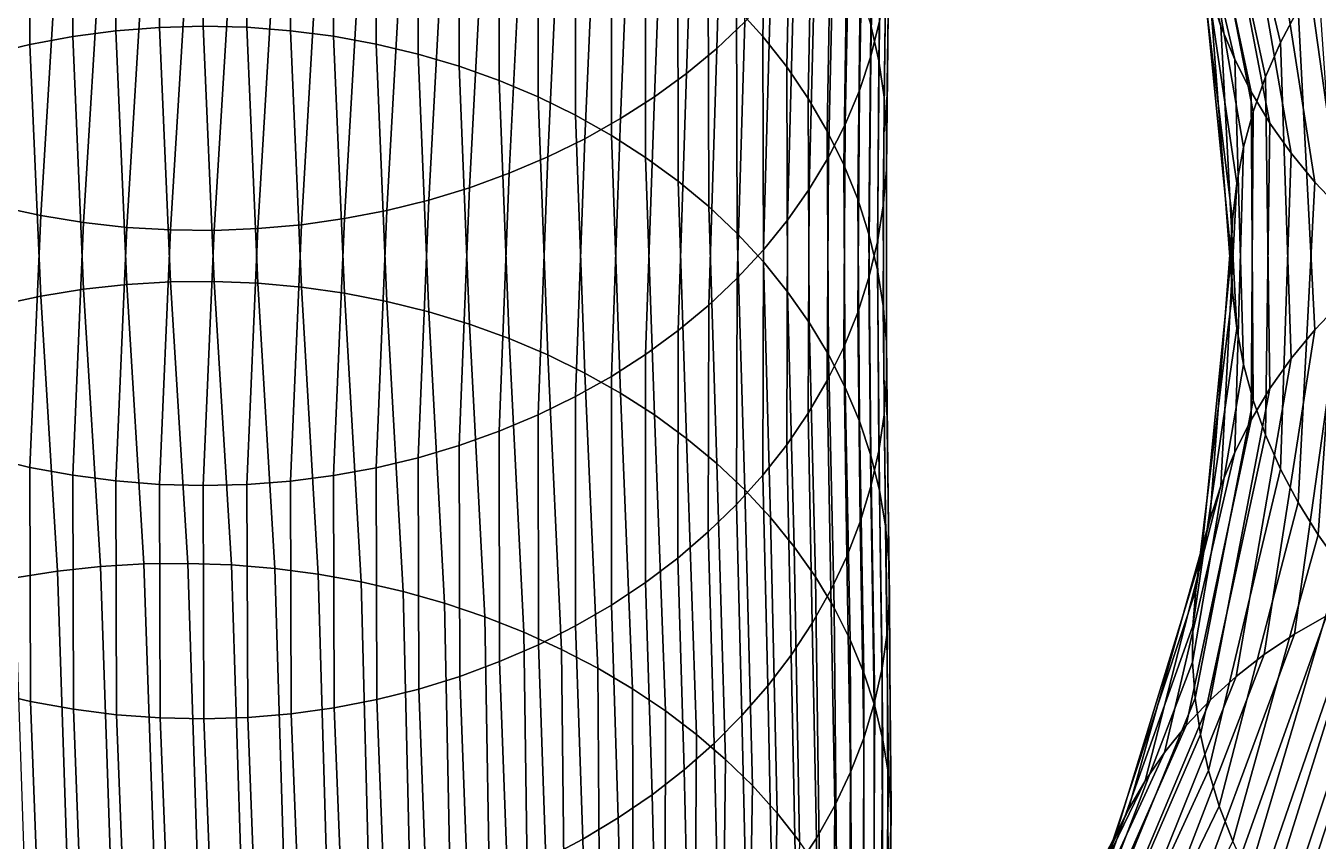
# Model space of a CAD drawing. Extents: x -10.2 to 12, y -11.5 to 11.5.
# Drawn here: x 4.504 to 8.252, y -1.697 to 0.667 of the extents above; entities that cross this region are included whole.
import ezdxf

# ---------------------------------------------------------------- set-up
doc = ezdxf.new("R2010")
doc.units = 0

msp = doc.modelspace()

# ---------------------------------------------------------------- linework, layer by layer
for points in [[(7.970459, 0.66634, 2.017864), (7.938256, 0.765464, 1.945448), (7.701652, 1.607773, 3.646496), (7.750539, 1.521824, 3.726054)], [(8.143266, 0.618487, -0.412325), (8.194149, 0.715225, -0.476817), (7.965575, 1.595384, 1.380019), (7.934437, 1.491964, 1.446662)], [(6.507624, 0.601776, -3.158137), (6.589004, 0.67846, -3.098108), (6.61165, 1.536171, -4.03509), (6.533606, 1.460132, -4.100157)], [(8.010329, 0.569608, 2.089696), (7.970459, 0.66634, 2.017864), (7.750539, 1.521824, 3.726054), (7.806495, 1.439679, 3.804969)], [(8.099859, 0.519259, -0.346173), (8.143266, 0.618487, -0.412325), (7.934437, 1.491964, 1.446662), (7.911112, 1.38761, 1.51502)], [(6.420232, 0.529301, -3.214852), (6.507624, 0.601776, -3.158137), (6.533606, 1.460132, -4.100157), (6.449377, 1.387793, -4.161631)], [(8.057706, 0.475656, 2.160654), (8.010329, 0.569608, 2.089696), (7.806495, 1.439679, 3.804969), (7.869294, 1.361669, 3.882925)], [(6.327179, 0.461326, -3.268022), (6.420232, 0.529301, -3.214852), (6.449377, 1.387793, -4.161631), (6.359301, 1.319444, -4.219263)], [(6.954788, 0.579078, -1.673134), (6.980209, 0.680389, -1.601048), (6.989904, 1.403415, -2.529846), (6.966139, 1.305329, -2.606793)], [(8.064104, 0.417939, -0.278626), (8.099859, 0.519259, -0.346173), (7.911112, 1.38761, 1.51502), (7.895694, 1.282744, 1.584819)], [(8.112401, 0.384864, 2.230453), (8.057706, 0.475656, 2.160654), (7.869294, 1.361669, 3.882925), (7.938685, 1.288107, 3.959608)], [(4.639621, 0.636266, 2.557597), (4.515704, 0.613349, 2.542562), (4.517554, 1.292226, 1.559037), (4.64161, 1.314743, 1.573526)], [(4.765025, 0.652733, 2.568045), (4.639621, 0.636266, 2.557597), (4.64161, 1.314743, 1.573526), (4.767113, 1.330685, 1.583593)], [(4.891412, 0.662684, 2.573862), (4.765025, 0.652733, 2.568045), (4.767113, 1.330685, 1.583593), (4.893559, 1.33999, 1.589199)], [(5.018273, 0.66608, 2.575027), (4.891412, 0.662684, 2.573862), (4.893559, 1.33999, 1.589199), (5.020438, 1.342619, 1.590322)], [(5.145097, 0.662906, 2.571534), (5.018273, 0.66608, 2.575027), (5.020438, 1.342619, 1.590322), (5.14724, 1.338561, 1.586955)], [(5.271373, 0.653176, 2.563397), (5.145097, 0.662906, 2.571534), (5.14724, 1.338561, 1.586955), (5.273454, 1.327835, 1.579114)], [(5.396593, 0.636927, 2.550649), (5.271373, 0.653176, 2.563397), (5.273454, 1.327835, 1.579114), (5.398572, 1.310481, 1.56683)], [(6.22884, 0.398125, -3.317434), (6.327179, 0.461326, -3.268022), (6.359301, 1.319444, -4.219263), (6.263743, 1.255361, -4.272821)], [(6.641434, 0.636151, 1.107811), (6.565549, 0.720429, 1.164777), (6.581037, 1.332382, 0.213499), (6.655642, 1.246968, 0.156532)], [(4.515704, 0.613349, 2.542562), (4.393774, 0.584075, 2.522999), (4.395447, 1.263227, 1.540186), (4.517554, 1.292226, 1.559037)], [(5.520252, 0.614227, 2.533341), (5.396593, 0.636927, 2.550649), (5.398572, 1.310481, 1.56683), (5.52209, 1.286571, 1.550152)], [(5.641854, 0.585166, 2.511543), (5.520252, 0.614227, 2.533341), (5.52209, 1.286571, 1.550152), (5.643511, 1.256201, 1.529147)], [(6.921533, 0.479322, -1.744194), (6.954788, 0.579078, -1.673134), (6.966139, 1.305329, -2.606793), (6.934515, 1.208618, -2.682645)], [(6.978032, 0.565286, -0.299494), (6.954795, 0.668927, -0.23003), (6.964721, 1.297849, -1.163374), (6.987332, 1.195874, -1.23546)], [(8.036144, 0.314937, -0.209958), (8.064104, 0.417939, -0.278626), (7.895694, 1.282744, 1.584819), (7.888245, 1.177787, 1.655777)], [(8.174191, 0.297596, 2.298811), (8.112401, 0.384864, 2.230453), (7.938685, 1.288107, 3.959608), (8.014387, 1.219291, 4.034708)], [(5.760907, 0.549862, 2.485343), (5.641854, 0.585166, 2.511543), (5.643511, 1.256201, 1.529147), (5.762346, 1.219492, 1.5039)], [(6.125611, 0.339952, -3.36289), (6.22884, 0.398125, -3.317434), (6.263743, 1.255361, -4.272821), (6.163086, 1.195802, -4.322091)], [(6.710714, 0.548031, 1.048299), (6.641434, 0.636151, 1.107811), (6.655642, 1.246968, 0.156532), (6.723585, 1.157813, 0.097021)], [(5.876933, 0.508456, 2.454846), (5.760907, 0.549862, 2.485343), (5.762346, 1.219492, 1.5039), (5.878115, 1.176594, 1.474513)], [(6.880577, 0.381524, -1.813941), (6.921533, 0.479322, -1.744194), (6.934515, 1.208618, -2.682645), (6.895159, 1.113672, -2.757096)], [(8.242829, 0.214205, 2.365453), (8.174191, 0.297596, 2.298811), (8.014387, 1.219291, 4.034708), (8.096096, 1.155496, 4.107923)], [(5.989465, 0.461115, 2.420175), (5.876933, 0.508456, 2.454846), (5.878115, 1.176594, 1.474513), (5.990354, 1.127677, 1.441104)], [(6.017907, 0.287041, -3.404205), (6.125611, 0.339952, -3.36289), (6.163086, 1.195802, -4.322091), (6.057736, 1.141006, -4.366873)], [(6.993309, 0.460648, -0.369667), (6.978032, 0.565286, -0.299494), (6.987332, 1.195874, -1.23546), (7.001978, 1.092971, -1.308282)], [(8.016091, 0.210667, -0.140445), (8.036144, 0.314937, -0.209958), (7.888245, 1.177787, 1.655777), (7.888795, 1.073161, 1.727609)], [(5.906162, 0.239606, -3.441214), (6.017907, 0.287041, -3.404205), (6.057736, 1.141006, -4.366873), (5.948118, 1.091195, -4.406987)], [(6.098049, 0.40803, 2.38147), (5.989465, 0.461115, 2.420175), (5.990354, 1.127677, 1.441104), (6.09861, 1.07294, 1.403807)], [(6.773111, 0.456424, 0.986481), (6.710714, 0.548031, 1.048299), (6.723585, 1.157813, 0.097021), (6.784592, 1.065275, 0.035203)], [(8.318038, 0.135025, 2.430112), (8.242829, 0.214205, 2.365453), (8.096096, 1.155496, 4.107923), (8.183483, 1.09698, 4.178958)], [(5.790827, 0.197838, -3.473767), (5.906162, 0.239606, -3.441214), (5.948118, 1.091195, -4.406987), (5.834671, 1.046569, -4.442272)], [(6.832085, 0.286077, -1.882096), (6.880577, 0.381524, -1.813941), (6.895159, 1.113672, -2.757096), (6.848231, 1.020873, -2.829846)], [(7.000564, 0.355436, -0.440266), (6.993309, 0.460648, -0.369667), (7.001978, 1.092971, -1.308282), (7.008598, 0.989555, -1.381547)], [(8.399515, 0.060376, 2.492526), (8.318038, 0.135025, 2.430112), (8.183483, 1.09698, 4.178958), (8.276196, 1.043979, 4.247528)], [(6.202248, 0.349415, 2.338886), (6.098049, 0.40803, 2.38147), (6.09861, 1.07294, 1.403807), (6.202448, 1.012603, 1.362772)], [(6.828373, 0.3617, 0.922607), (6.773111, 0.456424, 0.986481), (6.784592, 1.065275, 0.035203), (6.838419, 0.969728, -0.028672)], [(8.004027, 0.105548, -0.070365), (8.016091, 0.210667, -0.140445), (7.888795, 1.073161, 1.727609), (7.897341, 0.969289, 1.800025)], [(5.672365, 0.161905, -3.501734), (5.790827, 0.197838, -3.473767), (5.834671, 1.046569, -4.442272), (5.717855, 1.007308, -4.472586)], [(6.301642, 0.285505, 2.292595), (6.202248, 0.349415, 2.338886), (6.202448, 1.012603, 1.362772), (6.301448, 0.946909, 1.318166)], [(6.776253, 0.193366, -1.948382), (6.832085, 0.286077, -1.882096), (6.848231, 1.020873, -2.829846), (6.793918, 0.930595, -2.900602)], [(5.551254, 0.131951, -3.525002), (5.672365, 0.161905, -3.501734), (5.717855, 1.007308, -4.472586), (5.598137, 0.973569, -4.497806)], [(6.999769, 0.250072, -0.511008), (7.000564, 0.355436, -0.440266), (7.008598, 0.989555, -1.381547), (7.007168, 0.886041, -1.45496)], [(5.303043, 0.090439, -3.557085), (5.427981, 0.108097, -3.543477), (5.476002, 0.945489, -4.517831), (5.35194, 0.923181, -4.532581)], [(5.427981, 0.108097, -3.543477), (5.551254, 0.131951, -3.525002), (5.598137, 0.973569, -4.497806), (5.476002, 0.945489, -4.517831)], [(6.395832, 0.216558, 2.242784), (6.301642, 0.285505, 2.292595), (6.301448, 0.946909, 1.318166), (6.395213, 0.876122, 1.270167)], [(6.876278, 0.26424, 0.856932), (6.828373, 0.3617, 0.922607), (6.838419, 0.969728, -0.028672), (6.884848, 0.871556, -0.094346)], [(8, 0.000004, -0.000003), (8.004027, 0.105548, -0.070365), (7.897341, 0.969289, 1.800025), (7.913849, 0.866588, 1.872733)], [(4.424434, 0.143105, -3.513963), (4.546825, 0.116819, -3.534844), (4.595377, 0.913901, -4.508474), (4.471996, 0.933174, -4.485841)], [(4.546825, 0.116819, -3.534844), (4.671099, 0.096694, -3.550894), (4.720377, 0.900526, -4.52587), (4.595377, 0.913901, -4.508474)], [(4.671099, 0.096694, -3.550894), (4.796755, 0.082812, -3.562046), (4.846493, 0.893104, -4.537958), (4.720377, 0.900526, -4.52587)], [(5.050187, 0.073971, -3.569499), (5.176942, 0.079048, -3.56577), (5.226451, 0.906734, -4.541995), (5.100041, 0.896214, -4.546037)], [(5.176942, 0.079048, -3.56577), (5.303043, 0.090439, -3.557085), (5.35194, 0.923181, -4.532581), (5.226451, 0.906734, -4.541995)], [(6.713305, 0.103763, -2.012534), (6.776253, 0.193366, -1.948382), (6.793918, 0.930595, -2.900602), (6.732439, 0.843201, -2.96908)], [(4.796755, 0.082812, -3.562046), (4.923287, 0.075227, -3.568256), (4.973218, 0.891665, -4.54469), (4.846493, 0.893104, -4.537958)], [(4.923287, 0.075227, -3.568256), (5.050187, 0.073971, -3.569499), (5.100041, 0.896214, -4.546037), (4.973218, 0.891665, -4.54469)], [(6.484438, 0.142852, 2.189652), (6.395832, 0.216558, 2.242784), (6.395213, 0.876122, 1.270167), (6.483365, 0.800527, 1.218969)], [(6.916633, 0.164435, 0.789722), (6.876278, 0.26424, 0.856932), (6.884848, 0.871556, -0.094346), (6.923692, 0.771154, -0.161556)], [(6.990927, 0.144981, -0.581607), (6.999769, 0.250072, -0.511008), (7.007168, 0.886041, -1.45496), (6.997692, 0.782847, -1.528225)], [(8.004027, -0.105548, 0.070365), (8, -0.000004, 0.000003), (7.913851, 0.86658, 1.872739), (7.938256, 0.765464, 1.945448)], [(6.643494, 0.01763, -2.074293), (6.713305, 0.103763, -2.012534), (6.732439, 0.843201, -2.96908), (6.664043, 0.759043, -3.035004)], [(6.567103, 0.064683, 2.133415), (6.484438, 0.142852, 2.189652), (6.483365, 0.800527, 1.218969), (6.565549, 0.720429, 1.164777)], [(8.242829, -0.214209, -2.365462), (8.318038, -0.135029, -2.430121), (8.252304, 0.809079, -0.539398), (8.19415, 0.715221, -0.476826)], [(6.567103, -0.064687, -2.13341), (6.643494, 0.01763, -2.074293), (6.664043, 0.759043, -3.035004), (6.589004, 0.67846, -3.098108)], [(6.949275, 0.062689, 0.721248), (6.916633, 0.164435, 0.789722), (6.923692, 0.771154, -0.161556), (6.954795, 0.668927, -0.23003)], [(6.974073, 0.040586, -0.65178), (6.990927, 0.144981, -0.581607), (6.997692, 0.782847, -1.528225), (6.980209, 0.680389, -1.601048)], [(8.016091, -0.210667, 0.140445), (8.004027, -0.105548, 0.070365), (7.938256, 0.765464, 1.945448), (7.970459, 0.66634, 2.017864)], [(6.643495, -0.017633, 2.074298), (6.567103, 0.064683, 2.133415), (6.565549, 0.720429, 1.164777), (6.641434, 0.636151, 1.107811)], [(8.174191, -0.297601, -2.29882), (8.242829, -0.214209, -2.365462), (8.19415, 0.715221, -0.476826), (8.143266, 0.618483, -0.412334)], [(6.484438, -0.142855, -2.189648), (6.567103, -0.064687, -2.13341), (6.589004, 0.67846, -3.098108), (6.507624, 0.601776, -3.158137)], [(6.949275, -0.062692, -0.721243), (6.974073, 0.040586, -0.65178), (6.980209, 0.680389, -1.601048), (6.954788, 0.579078, -1.673134)], [(4.796755, -0.082815, 3.562051), (4.671099, -0.096698, 3.550898), (4.639621, 0.636266, 2.557597), (4.765025, 0.652733, 2.568045)], [(4.923288, -0.075231, 3.568261), (4.796755, -0.082815, 3.562051), (4.765025, 0.652733, 2.568045), (4.891412, 0.662684, 2.573862)], [(5.050187, -0.073975, 3.569504), (4.923288, -0.075231, 3.568261), (4.891412, 0.662684, 2.573862), (5.018273, 0.66608, 2.575027)], [(5.176942, -0.079052, 3.565775), (5.050187, -0.073975, 3.569504), (5.018273, 0.66608, 2.575027), (5.145097, 0.662906, 2.571534)], [(5.303043, -0.090443, 3.55709), (5.176942, -0.079052, 3.565775), (5.145097, 0.662906, 2.571534), (5.271373, 0.653176, 2.563397)], [(5.427981, -0.108101, 3.543482), (5.303043, -0.090443, 3.55709), (5.271373, 0.653176, 2.563397), (5.396593, 0.636927, 2.550649)], [(6.974073, -0.040589, 0.651785), (6.949275, 0.062689, 0.721248), (6.954795, 0.668927, -0.23003), (6.978032, 0.565286, -0.299494)], [(8.036144, -0.314937, 0.209958), (8.016091, -0.210667, 0.140445), (7.970459, 0.66634, 2.017864), (8.010329, 0.569608, 2.089696)], [(4.546825, -0.116823, 3.534849), (4.424434, -0.143108, 3.513968), (4.393774, 0.584075, 2.522999), (4.515704, 0.613349, 2.542562)], [(4.671099, -0.096698, 3.550898), (4.546825, -0.116823, 3.534849), (4.515704, 0.613349, 2.542562), (4.639621, 0.636266, 2.557597)], [(5.551254, -0.131954, 3.525007), (5.427981, -0.108101, 3.543482), (5.396593, 0.636927, 2.550649), (5.520252, 0.614227, 2.533341)], [(5.672365, -0.161908, 3.501739), (5.551254, -0.131954, 3.525007), (5.520252, 0.614227, 2.533341), (5.641854, 0.585166, 2.511543)], [(6.395832, -0.216562, -2.242779), (6.484438, -0.142855, -2.189648), (6.507624, 0.601776, -3.158137), (6.420232, 0.529301, -3.214852)], [(6.713305, -0.103766, 2.012539), (6.643495, -0.017633, 2.074298), (6.641434, 0.636151, 1.107811), (6.710714, 0.548031, 1.048299)], [(8.1124, -0.384868, -2.230461), (8.174191, -0.297601, -2.29882), (8.143266, 0.618483, -0.412334), (8.09986, 0.519254, -0.346182)], [(5.790827, -0.197842, 3.473772), (5.672365, -0.161908, 3.501739), (5.641854, 0.585166, 2.511543), (5.760907, 0.549862, 2.485343)], [(6.916633, -0.164438, -0.789718), (6.949275, -0.062692, -0.721243), (6.954788, 0.579078, -1.673134), (6.921533, 0.479322, -1.744194)], [(6.990927, -0.144984, 0.581612), (6.974073, -0.040589, 0.651785), (6.978032, 0.565286, -0.299494), (6.993309, 0.460648, -0.369667)], [(8.064104, -0.417939, 0.278626), (8.036144, -0.314937, 0.209958), (8.010329, 0.569608, 2.089696), (8.057706, 0.475656, 2.160654)], [(5.906162, -0.23961, 3.441219), (5.790827, -0.197842, 3.473772), (5.760907, 0.549862, 2.485343), (5.876933, 0.508456, 2.454846)], [(6.301642, -0.285508, -2.292591), (6.395832, -0.216562, -2.242779), (6.420232, 0.529301, -3.214852), (6.327179, 0.461326, -3.268022)], [(6.776253, -0.193369, 1.948387), (6.713305, -0.103766, 2.012539), (6.710714, 0.548031, 1.048299), (6.773111, 0.456424, 0.986481)], [(6.017907, -0.287045, 3.40421), (5.906162, -0.23961, 3.441219), (5.876933, 0.508456, 2.454846), (5.989465, 0.461115, 2.420175)], [(8.057706, -0.475661, -2.160663), (8.1124, -0.384868, -2.230461), (8.09986, 0.519254, -0.346182), (8.064104, 0.417935, -0.278636)], [(6.125611, -0.339956, 3.362895), (6.017907, -0.287045, 3.40421), (5.989465, 0.461115, 2.420175), (6.098049, 0.40803, 2.38147)], [(6.202247, -0.349418, -2.338881), (6.301642, -0.285508, -2.292591), (6.327179, 0.461326, -3.268022), (6.22884, 0.398125, -3.317434)], [(6.832085, -0.286081, 1.8821), (6.776253, -0.193369, 1.948387), (6.773111, 0.456424, 0.986481), (6.828373, 0.3617, 0.922607)], [(6.876278, -0.264243, -0.856928), (6.916633, -0.164438, -0.789718), (6.921533, 0.479322, -1.744194), (6.880577, 0.381524, -1.813941)], [(6.999769, -0.250075, 0.511012), (6.990927, -0.144984, 0.581612), (6.993309, 0.460648, -0.369667), (7.000564, 0.355436, -0.440266)], [(8.099859, -0.519259, 0.346173), (8.064104, -0.417939, 0.278626), (8.057706, 0.475656, 2.160654), (8.112401, 0.384864, 2.230453)], [(8.010328, -0.569612, -2.089705), (8.057706, -0.475661, -2.160663), (8.064104, 0.417935, -0.278636), (8.036144, 0.314933, -0.209967)], [(6.22884, -0.398129, 3.317439), (6.125611, -0.339956, 3.362895), (6.098049, 0.40803, 2.38147), (6.202248, 0.349415, 2.338886)], [(6.098049, -0.408034, -2.381465), (6.202247, -0.349418, -2.338881), (6.22884, 0.398125, -3.317434), (6.125611, 0.339952, -3.36289)], [(6.828373, -0.361703, -0.922602), (6.876278, -0.264243, -0.856928), (6.880577, 0.381524, -1.813941), (6.832085, 0.286077, -1.882096)], [(8.143266, -0.618487, 0.412325), (8.099859, -0.519259, 0.346173), (8.112401, 0.384864, 2.230453), (8.174191, 0.297596, 2.298811)], [(5.989465, -0.461118, -2.42017), (6.098049, -0.408034, -2.381465), (6.125611, 0.339952, -3.36289), (6.017907, 0.287041, -3.404205)], [(6.327179, -0.46133, 3.268027), (6.22884, -0.398129, 3.317439), (6.202248, 0.349415, 2.338886), (6.301642, 0.285505, 2.292595)], [(6.880577, -0.381527, 1.813946), (6.832085, -0.286081, 1.8821), (6.828373, 0.3617, 0.922607), (6.876278, 0.26424, 0.856932)], [(7.000564, -0.355439, 0.440271), (6.999769, -0.250075, 0.511012), (7.000564, 0.355436, -0.440266), (6.999769, 0.250072, -0.511008)], [(7.970458, -0.666345, -2.017873), (8.010328, -0.569612, -2.089705), (8.036144, 0.314933, -0.209967), (8.016091, 0.210663, -0.140454)], [(5.876933, -0.508459, -2.454841), (5.989465, -0.461118, -2.42017), (6.017907, 0.287041, -3.404205), (5.906162, 0.239606, -3.441214)], [(6.420232, -0.529305, 3.214856), (6.327179, -0.46133, 3.268027), (6.301642, 0.285505, 2.292595), (6.395832, 0.216558, 2.242784)], [(6.773111, -0.456427, -0.986477), (6.828373, -0.361703, -0.922602), (6.832085, 0.286077, -1.882096), (6.776253, 0.193366, -1.948382)], [(6.921533, -0.479325, 1.744198), (6.880577, -0.381527, 1.813946), (6.876278, 0.26424, 0.856932), (6.916633, 0.164435, 0.789722)], [(8.194149, -0.715225, 0.476817), (8.143266, -0.618487, 0.412325), (8.174191, 0.297596, 2.298811), (8.242829, 0.214205, 2.365453)], [(5.760907, -0.549865, -2.485338), (5.876933, -0.508459, -2.454841), (5.906162, 0.239606, -3.441214), (5.790827, 0.197838, -3.473767)], [(6.993309, -0.460651, 0.369671), (7.000564, -0.355439, 0.440271), (6.999769, 0.250072, -0.511008), (6.990927, 0.144981, -0.581607)], [(5.641854, -0.58517, -2.511538), (5.760907, -0.549865, -2.485338), (5.790827, 0.197838, -3.473767), (5.672365, 0.161905, -3.501734)], [(6.507624, -0.60178, 3.158142), (6.420232, -0.529305, 3.214856), (6.395832, 0.216558, 2.242784), (6.484438, 0.142852, 2.189652)], [(6.710714, -0.548034, -1.048294), (6.773111, -0.456427, -0.986477), (6.776253, 0.193366, -1.948382), (6.713305, 0.103763, -2.012534)], [(7.938255, -0.765468, -1.945457), (7.970458, -0.666345, -2.017873), (8.016091, 0.210663, -0.140454), (8.004027, 0.105544, -0.070375)], [(8.252303, -0.809084, 0.539389), (8.194149, -0.715225, 0.476817), (8.242829, 0.214205, 2.365453), (8.318038, 0.135025, 2.430112)], [(5.520252, -0.614231, -2.533336), (5.641854, -0.58517, -2.511538), (5.672365, 0.161905, -3.501734), (5.551254, 0.131951, -3.525002)], [(6.954788, -0.579081, 1.673138), (6.921533, -0.479325, 1.744198), (6.916633, 0.164435, 0.789722), (6.949275, 0.062689, 0.721248)], [(4.393774, -0.584079, -2.522994), (4.515704, -0.613353, -2.542557), (4.546825, 0.116819, -3.534844), (4.424434, 0.143105, -3.513963)], [(4.515704, -0.613353, -2.542557), (4.639621, -0.636269, -2.557592), (4.671099, 0.096694, -3.550894), (4.546825, 0.116819, -3.534844)], [(5.396593, -0.636931, -2.550644), (5.520252, -0.614231, -2.533336), (5.551254, 0.131951, -3.525002), (5.427981, 0.108097, -3.543477)], [(6.589004, -0.678464, 3.098112), (6.507624, -0.60178, 3.158142), (6.484438, 0.142852, 2.189652), (6.567103, 0.064683, 2.133415)], [(6.978032, -0.565289, 0.299498), (6.993309, -0.460651, 0.369671), (6.990927, 0.144981, -0.581607), (6.974073, 0.040586, -0.65178)], [(8.317495, -0.899684, 0.599789), (8.252303, -0.809084, 0.539389), (8.318038, 0.135025, 2.430112), (8.399515, 0.060376, 2.492526)], [(4.639621, -0.636269, -2.557592), (4.765025, -0.652736, -2.56804), (4.796755, 0.082812, -3.562046), (4.671099, 0.096694, -3.550894)], [(4.765025, -0.652736, -2.56804), (4.891412, -0.662688, -2.573858), (4.923287, 0.075227, -3.568256), (4.796755, 0.082812, -3.562046)], [(4.891412, -0.662688, -2.573858), (5.018273, -0.666083, -2.575022), (5.050187, 0.073971, -3.569499), (4.923287, 0.075227, -3.568256)], [(5.018273, -0.666083, -2.575022), (5.145097, -0.662909, -2.571529), (5.176942, 0.079048, -3.56577), (5.050187, 0.073971, -3.569499)], [(5.145097, -0.662909, -2.571529), (5.271373, -0.653179, -2.563392), (5.303043, 0.090439, -3.557085), (5.176942, 0.079048, -3.56577)], [(5.271373, -0.653179, -2.563392), (5.396593, -0.636931, -2.550644), (5.427981, 0.108097, -3.543477), (5.303043, 0.090439, -3.557085)], [(6.641434, -0.636154, -1.107806), (6.710714, -0.548034, -1.048294), (6.713305, 0.103763, -2.012534), (6.643494, 0.01763, -2.074293)], [(7.91385, -0.866584, -1.872748), (7.938255, -0.765468, -1.945457), (8.004027, 0.105544, -0.070375), (8, 0, -0.000012)], [(6.664043, -0.759047, 3.035008), (6.589004, -0.678464, 3.098112), (6.567103, 0.064683, 2.133415), (6.643495, -0.017633, 2.074298)], [(6.980209, -0.680392, 1.601052), (6.954788, -0.579081, 1.673138), (6.949275, 0.062689, 0.721248), (6.974073, -0.040589, 0.651785)], [(6.954795, -0.66893, 0.230035), (6.978032, -0.565289, 0.299498), (6.974073, 0.040586, -0.65178), (6.949275, -0.062692, -0.721243)], [(6.565549, -0.720432, -1.164773), (6.641434, -0.636154, -1.107806), (6.643494, 0.01763, -2.074293), (6.567103, -0.064687, -2.13341)], [(6.732439, -0.843205, 2.969085), (6.664043, -0.759047, 3.035008), (6.643495, -0.017633, 2.074298), (6.713305, -0.103766, 2.012539)], [(7.89734, -0.969293, -1.800033), (7.913849, -0.866592, -1.872742), (8, -0.000009, -0.000006), (8.004027, -0.105552, 0.070356)], [(5.100041, -0.896219, 4.546042), (4.973218, -0.891669, 4.544694), (4.923288, -0.075231, 3.568261), (5.050187, -0.073975, 3.569504)], [(5.226452, -0.906738, 4.542), (5.100041, -0.896219, 4.546042), (5.050187, -0.073975, 3.569504), (5.176942, -0.079052, 3.565775)], [(6.483365, -0.80053, -1.218964), (6.565549, -0.720432, -1.164773), (6.567103, -0.064687, -2.13341), (6.484438, -0.142855, -2.189648)], [(6.923692, -0.771157, 0.161561), (6.954795, -0.66893, 0.230035), (6.949275, -0.062692, -0.721243), (6.916633, -0.164438, -0.789718)], [(6.997692, -0.782851, 1.52823), (6.980209, -0.680392, 1.601052), (6.974073, -0.040589, 0.651785), (6.990927, -0.144984, 0.581612)], [(8.183482, -1.096985, -4.178966), (8.276195, -1.043984, -4.247535), (8.399515, -0.06038, -2.492535), (8.318038, -0.135029, -2.430121)], [(4.720377, -0.90053, 4.525875), (4.595377, -0.913905, 4.508479), (4.546825, -0.116823, 3.534849), (4.671099, -0.096698, 3.550898)], [(4.846494, -0.893109, 4.537963), (4.720377, -0.90053, 4.525875), (4.671099, -0.096698, 3.550898), (4.796755, -0.082815, 3.562051)], [(4.973218, -0.891669, 4.544694), (4.846494, -0.893109, 4.537963), (4.796755, -0.082815, 3.562051), (4.923288, -0.075231, 3.568261)], [(5.35194, -0.923185, 4.532586), (5.226452, -0.906738, 4.542), (5.176942, -0.079052, 3.565775), (5.303043, -0.090443, 3.55709)], [(5.476002, -0.945493, 4.517836), (5.35194, -0.923185, 4.532586), (5.303043, -0.090443, 3.55709), (5.427981, -0.108101, 3.543482)], [(5.598138, -0.973573, 4.497811), (5.476002, -0.945493, 4.517836), (5.427981, -0.108101, 3.543482), (5.551254, -0.131954, 3.525007)], [(6.793918, -0.930599, 2.900607), (6.732439, -0.843205, 2.969085), (6.713305, -0.103766, 2.012539), (6.776253, -0.193369, 1.948387)], [(7.888794, -1.073165, -1.727617), (7.89734, -0.969293, -1.800033), (8.004027, -0.105552, 0.070356), (8.016091, -0.210671, 0.140435)], [(4.595377, -0.913905, 4.508479), (4.471996, -0.933178, 4.485845), (4.424434, -0.143108, 3.513968), (4.546825, -0.116823, 3.534849)], [(5.717855, -1.007312, 4.47259), (5.598138, -0.973573, 4.497811), (5.551254, -0.131954, 3.525007), (5.672365, -0.161908, 3.501739)], [(6.395213, -0.876125, -1.270162), (6.483365, -0.80053, -1.218964), (6.484438, -0.142855, -2.189648), (6.395832, -0.216562, -2.242779)], [(7.007168, -0.886045, 1.454965), (6.997692, -0.782851, 1.52823), (6.990927, -0.144984, 0.581612), (6.999769, -0.250075, 0.511012)], [(8.096095, -1.155501, -4.10793), (8.183482, -1.096985, -4.178966), (8.318038, -0.135029, -2.430121), (8.242829, -0.214209, -2.365462)], [(5.834672, -1.046574, 4.442277), (5.717855, -1.007312, 4.47259), (5.672365, -0.161908, 3.501739), (5.790827, -0.197842, 3.473772)], [(6.884848, -0.871559, 0.094351), (6.923692, -0.771157, 0.161561), (6.916633, -0.164438, -0.789718), (6.876278, -0.264243, -0.856928)], [(5.948118, -1.0912, 4.406992), (5.834672, -1.046574, 4.442277), (5.790827, -0.197842, 3.473772), (5.906162, -0.23961, 3.441219)], [(6.301448, -0.946912, -1.318161), (6.395213, -0.876125, -1.270162), (6.395832, -0.216562, -2.242779), (6.301642, -0.285508, -2.292591)], [(6.848231, -1.020877, 2.82985), (6.793918, -0.930599, 2.900607), (6.776253, -0.193369, 1.948387), (6.832085, -0.286081, 1.8821)], [(7.888244, -1.177791, -1.655786), (7.888794, -1.073165, -1.727617), (8.016091, -0.210671, 0.140435), (8.036143, -0.314941, 0.209949)], [(8.014386, -1.219295, -4.034715), (8.096095, -1.155501, -4.10793), (8.242829, -0.214209, -2.365462), (8.174191, -0.297601, -2.29882)], [(6.057737, -1.141011, 4.366877), (5.948118, -1.0912, 4.406992), (5.906162, -0.23961, 3.441219), (6.017907, -0.287045, 3.40421)], [(7.008599, -0.989558, 1.381552), (7.007168, -0.886045, 1.454965), (6.999769, -0.250075, 0.511012), (7.000564, -0.355439, 0.440271)], [(6.163086, -1.195806, 4.322095), (6.057737, -1.141011, 4.366877), (6.017907, -0.287045, 3.40421), (6.125611, -0.339956, 3.362895)], [(6.202448, -1.012606, -1.362768), (6.301448, -0.946912, -1.318161), (6.301642, -0.285508, -2.292591), (6.202247, -0.349418, -2.338881)], [(6.838419, -0.969731, 0.028676), (6.884848, -0.871559, 0.094351), (6.876278, -0.264243, -0.856928), (6.828373, -0.361703, -0.922602)], [(6.89516, -1.113676, 2.7571), (6.848231, -1.020877, 2.82985), (6.832085, -0.286081, 1.8821), (6.880577, -0.381527, 1.813946)], [(7.938684, -1.288112, -3.959615), (8.014386, -1.219295, -4.034715), (8.174191, -0.297601, -2.29882), (8.1124, -0.384868, -2.230461)], [(7.895693, -1.282748, -1.584828), (7.888244, -1.177791, -1.655786), (8.036143, -0.314941, 0.209949), (8.064103, -0.417944, 0.278617)], [(6.09861, -1.072943, -1.403802), (6.202448, -1.012606, -1.362768), (6.202247, -0.349418, -2.338881), (6.098049, -0.408034, -2.381465)], [(6.263743, -1.255365, 4.272826), (6.163086, -1.195806, 4.322095), (6.125611, -0.339956, 3.362895), (6.22884, -0.398129, 3.317439)], [(6.784592, -1.065278, -0.035198), (6.838419, -0.969731, 0.028676), (6.828373, -0.361703, -0.922602), (6.773111, -0.456427, -0.986477)], [(7.001978, -1.092974, 1.308287), (7.008599, -0.989558, 1.381552), (7.000564, -0.355439, 0.440271), (6.993309, -0.460651, 0.369671)], [(5.990354, -1.12768, -1.441099), (6.09861, -1.072943, -1.403802), (6.098049, -0.408034, -2.381465), (5.989465, -0.461118, -2.42017)], [(6.359302, -1.319448, 4.219267), (6.263743, -1.255365, 4.272826), (6.22884, -0.398129, 3.317439), (6.327179, -0.46133, 3.268027)], [(6.934515, -1.208622, 2.682649), (6.89516, -1.113676, 2.7571), (6.880577, -0.381527, 1.813946), (6.921533, -0.479325, 1.744198)], [(7.869293, -1.361673, -3.882933), (7.938684, -1.288112, -3.959615), (8.1124, -0.384868, -2.230461), (8.057706, -0.475661, -2.160663)], [(7.911111, -1.387615, -1.515029), (7.895693, -1.282748, -1.584828), (8.064103, -0.417944, 0.278617), (8.099859, -0.519263, 0.346163)], [(5.878115, -1.176597, -1.474508), (5.990354, -1.12768, -1.441099), (5.989465, -0.461118, -2.42017), (5.876933, -0.508459, -2.454841)], [(6.449377, -1.387797, 4.161635), (6.359302, -1.319448, 4.219267), (6.327179, -0.46133, 3.268027), (6.420232, -0.529305, 3.214856)], [(6.723585, -1.157816, -0.097016), (6.784592, -1.065278, -0.035198), (6.773111, -0.456427, -0.986477), (6.710714, -0.548034, -1.048294)], [(6.966139, -1.305333, 2.606798), (6.934515, -1.208622, 2.682649), (6.921533, -0.479325, 1.744198), (6.954788, -0.579081, 1.673138)], [(6.987332, -1.195877, 1.235464), (7.001978, -1.092974, 1.308287), (6.993309, -0.460651, 0.369671), (6.978032, -0.565289, 0.299498)], [(7.806493, -1.439684, -3.804977), (7.869293, -1.361673, -3.882933), (8.057706, -0.475661, -2.160663), (8.010328, -0.569612, -2.089705)], [(5.762346, -1.219495, -1.503896), (5.878115, -1.176597, -1.474508), (5.876933, -0.508459, -2.454841), (5.760907, -0.549865, -2.485338)], [(7.934436, -1.491968, -1.446671), (7.911111, -1.387615, -1.515029), (8.099859, -0.519263, 0.346163), (8.143265, -0.618492, 0.412316)], [(5.643511, -1.256204, -1.529143), (5.762346, -1.219495, -1.503896), (5.760907, -0.549865, -2.485338), (5.641854, -0.58517, -2.511538)], [(6.533606, -1.460137, 4.100162), (6.449377, -1.387797, 4.161635), (6.420232, -0.529305, 3.214856), (6.507624, -0.60178, 3.158142)], [(6.655642, -1.246971, -0.156528), (6.723585, -1.157816, -0.097016), (6.710714, -0.548034, -1.048294), (6.641434, -0.636154, -1.107806)], [(4.395447, -1.26323, -1.540182), (4.517555, -1.29223, -1.559033), (4.515704, -0.613353, -2.542557), (4.393774, -0.584079, -2.522994)], [(5.52209, -1.286574, -1.550147), (5.643511, -1.256204, -1.529143), (5.641854, -0.58517, -2.511538), (5.520252, -0.614231, -2.533336)], [(6.989904, -1.403419, 2.52985), (6.966139, -1.305333, 2.606798), (6.954788, -0.579081, 1.673138), (6.980209, -0.680392, 1.601052)], [(6.964721, -1.297852, 1.163378), (6.987332, -1.195877, 1.235464), (6.978032, -0.565289, 0.299498), (6.954795, -0.66893, 0.230035)], [(7.750537, -1.521829, -3.726061), (7.806493, -1.439684, -3.804977), (8.010328, -0.569612, -2.089705), (7.970458, -0.666345, -2.017873)], [(4.517555, -1.29223, -1.559033), (4.64161, -1.314746, -1.573521), (4.639621, -0.636269, -2.557592), (4.515704, -0.613353, -2.542557)], [(4.64161, -1.314746, -1.573521), (4.767113, -1.330688, -1.583588), (4.765025, -0.652736, -2.56804), (4.639621, -0.636269, -2.557592)], [(5.273454, -1.327838, -1.57911), (5.398572, -1.310484, -1.566825), (5.396593, -0.636931, -2.550644), (5.271373, -0.653179, -2.563392)], [(5.398572, -1.310484, -1.566825), (5.52209, -1.286574, -1.550147), (5.520252, -0.614231, -2.533336), (5.396593, -0.636931, -2.550644)], [(6.61165, -1.536175, 4.035095), (6.533606, -1.460137, 4.100162), (6.507624, -0.60178, 3.158142), (6.589004, -0.678464, 3.098112)], [(6.581037, -1.332385, -0.213494), (6.655642, -1.246971, -0.156528), (6.641434, -0.636154, -1.107806), (6.565549, -0.720432, -1.164773)], [(7.965574, -1.595388, -1.380028), (7.934436, -1.491968, -1.446671), (8.143265, -0.618492, 0.412316), (8.194148, -0.71523, 0.476808)], [(4.767113, -1.330688, -1.583588), (4.893559, -1.339993, -1.589195), (4.891412, -0.662688, -2.573858), (4.765025, -0.652736, -2.56804)], [(4.893559, -1.339993, -1.589195), (5.020438, -1.342622, -1.590317), (5.018273, -0.666083, -2.575022), (4.891412, -0.662688, -2.573858)], [(5.020438, -1.342622, -1.590317), (5.14724, -1.338565, -1.586951), (5.145097, -0.662909, -2.571529), (5.018273, -0.666083, -2.575022)], [(5.14724, -1.338565, -1.586951), (5.273454, -1.327838, -1.57911), (5.271373, -0.653179, -2.563392), (5.145097, -0.662909, -2.571529)], [(6.934235, -1.398488, 1.092318), (6.964721, -1.297852, 1.163378), (6.954795, -0.66893, 0.230035), (6.923692, -0.771157, 0.161561)], [(7.701651, -1.607777, -3.646503), (7.750537, -1.521829, -3.726061), (7.970458, -0.666345, -2.017873), (7.938255, -0.765468, -1.945457)], [(6.683195, -1.615608, 3.966696), (6.61165, -1.536175, 4.035095), (6.589004, -0.678464, 3.098112), (6.664043, -0.759047, 3.035008)], [(7.005714, -1.502486, 2.452117), (6.989904, -1.403419, 2.52985), (6.980209, -0.680392, 1.601052), (6.997692, -0.782851, 1.52823)], [(6.500071, -1.413714, -0.267686), (6.581037, -1.332385, -0.213494), (6.565549, -0.720432, -1.164773), (6.483365, -0.80053, -1.218964)], [(8.004399, -1.697459, -1.315369), (7.965574, -1.595388, -1.380028), (8.194148, -0.71523, 0.476808), (8.252303, -0.809088, 0.53938)], [(6.747953, -1.698113, 3.89524), (6.683195, -1.615608, 3.966696), (6.664043, -0.759047, 3.035008), (6.732439, -0.843205, 2.969085)], [(6.895997, -1.497381, 1.02257), (6.934235, -1.398488, 1.092318), (6.923692, -0.771157, 0.161561), (6.884848, -0.871559, 0.094351)], [(7.013506, -1.602134, 2.373912), (7.005714, -1.502486, 2.452117), (6.997692, -0.782851, 1.52823), (7.007168, -0.886045, 1.454965)], [(7.66003, -1.697184, -3.566624), (7.701651, -1.607777, -3.646503), (7.938255, -0.765468, -1.945457), (7.91385, -0.866584, -1.872748)], [(6.41307, -1.49063, -0.318884), (6.500071, -1.413714, -0.267686), (6.483365, -0.80053, -1.218964), (6.395213, -0.876125, -1.270162)], [(8.050755, -1.797769, -1.252955), (8.004399, -1.697459, -1.315369), (8.252303, -0.809088, 0.53938), (8.317494, -0.899688, 0.59978)], [(6.805663, -1.78336, 3.821016), (6.747953, -1.698113, 3.89524), (6.732439, -0.843205, 2.969085), (6.793918, -0.930599, 2.900607)], [(4.876505, -1.789917, 5.467704), (4.750308, -1.787058, 5.454558), (4.720377, -0.90053, 4.525875), (4.846494, -0.893109, 4.537963)], [(5.002925, -1.798332, 5.475024), (4.876505, -1.789917, 5.467704), (4.846494, -0.893109, 4.537963), (4.973218, -0.891669, 4.544694)], [(5.129061, -1.812269, 5.47649), (5.002925, -1.798332, 5.475024), (4.973218, -0.891669, 4.544694), (5.100041, -0.896219, 4.546042)], [(5.254404, -1.831672, 5.472094), (5.129061, -1.812269, 5.47649), (5.100041, -0.896219, 4.546042), (5.226452, -0.906738, 4.542)], [(6.320384, -1.562824, -0.366883), (6.41307, -1.49063, -0.318884), (6.395213, -0.876125, -1.270162), (6.301448, -0.946912, -1.318161)], [(6.850161, -1.594131, 0.954416), (6.895997, -1.497381, 1.02257), (6.884848, -0.871559, 0.094351), (6.838419, -0.969731, 0.028676)], [(7.013249, -1.701962, 2.295548), (7.013506, -1.602134, 2.373912), (7.007168, -0.886045, 1.454965), (7.008599, -0.989558, 1.381552)], [(7.62584, -1.789696, -3.486738), (7.660027, -1.697192, -3.566617), (7.913849, -0.866592, -1.872742), (7.89734, -0.969293, -1.800033)], [(8.240195, -1.973717, -5.942088), (8.349509, -1.972902, -6.006558), (8.692549, -0.891044, -4.491807), (8.582457, -0.920087, -4.435746)], [(4.624844, -1.789766, 5.435639), (4.500617, -1.798031, 5.411024), (4.471996, -0.933178, 4.485845), (4.595377, -0.913905, 4.508479)], [(4.750308, -1.787058, 5.454558), (4.624844, -1.789766, 5.435639), (4.595377, -0.913905, 4.508479), (4.720377, -0.90053, 4.525875)], [(5.378449, -1.856462, 5.461856), (5.254404, -1.831672, 5.472094), (5.226452, -0.906738, 4.542), (5.35194, -0.923185, 4.532586)], [(5.500696, -1.886541, 5.445815), (5.378449, -1.856462, 5.461856), (5.35194, -0.923185, 4.532586), (5.476002, -0.945493, 4.517836)], [(6.856092, -1.871004, 3.744323), (6.805663, -1.78336, 3.821016), (6.793918, -0.930599, 2.900607), (6.848231, -1.020877, 2.82985)], [(8.104456, -1.895915, -1.193036), (8.050755, -1.797769, -1.252955), (8.317494, -0.899688, 0.59978), (8.389461, -0.986666, 0.657765)], [(8.1336, -1.980956, -5.873593), (8.240195, -1.973717, -5.942088), (8.582457, -0.920087, -4.435746), (8.476085, -0.955357, -4.376184)], [(5.620655, -1.921786, 5.424037), (5.500696, -1.886541, 5.445815), (5.476002, -0.945493, 4.517836), (5.598138, -0.973573, 4.497811)], [(5.737841, -1.962056, 5.396609), (5.620655, -1.921786, 5.424037), (5.598138, -0.973573, 4.497811), (5.717855, -1.007312, 4.47259)], [(6.222386, -1.630005, -0.411489), (6.320384, -1.562824, -0.366883), (6.301448, -0.946912, -1.318161), (6.202448, -1.012606, -1.362768)], [(6.796912, -1.68835, 0.88813), (6.850161, -1.594131, 0.954416), (6.838419, -0.969731, 0.028676), (6.784592, -1.065278, -0.035198)], [(7.599225, -1.884926, -3.40718), (7.62584, -1.789696, -3.486738), (7.89734, -0.969293, -1.800033), (7.888794, -1.073165, -1.727617)], [(8.030152, -1.994591, -5.801349), (8.1336, -1.980956, -5.873593), (8.476085, -0.955357, -4.376184), (8.37386, -0.996711, -4.313363)], [(5.851783, -2.007189, 5.363641), (5.737841, -1.962056, 5.396609), (5.717855, -1.007312, 4.47259), (5.834672, -1.046574, 4.442277)], [(7.004942, -1.801568, 2.217342), (7.013249, -1.701962, 2.295548), (7.008599, -0.989558, 1.381552), (7.001978, -1.092974, 1.308287)], [(7.930268, -2.014565, -5.725647), (8.030152, -1.994591, -5.801349), (8.37386, -0.996711, -4.313363), (8.276195, -1.043984, -4.247535)], [(8.165285, -1.9915, -1.135855), (8.104456, -1.895915, -1.193036), (8.389461, -0.986666, 0.657765), (8.467913, -1.069671, 0.713101)], [(5.962022, -2.057003, 5.325268), (5.851783, -2.007189, 5.363641), (5.834672, -1.046574, 4.442277), (5.948118, -1.0912, 4.406992)], [(6.119471, -1.691902, -0.452524), (6.222386, -1.630005, -0.411489), (6.202448, -1.012606, -1.362768), (6.09861, -1.072943, -1.403802)], [(6.899037, -1.960693, 3.665468), (6.856092, -1.871004, 3.744323), (6.848231, -1.020877, 2.82985), (6.89516, -1.113676, 2.7571)], [(7.83435, -2.040799, -5.646793), (7.930268, -2.014565, -5.725647), (8.276195, -1.043984, -4.247535), (8.183482, -1.096985, -4.178966)], [(6.012053, -1.748266, -0.489821), (6.119471, -1.691902, -0.452524), (6.09861, -1.072943, -1.403802), (5.990354, -1.12768, -1.441099)], [(6.736464, -1.779658, 0.823978), (6.796912, -1.68835, 0.88813), (6.784592, -1.065278, -0.035198), (6.723585, -1.157816, -0.097016)], [(7.580289, -1.982498, -3.328264), (7.599225, -1.884926, -3.40718), (7.888794, -1.073165, -1.727617), (7.888244, -1.177791, -1.655786)], [(8.232998, -2.084141, -1.08164), (8.165285, -1.9915, -1.135855), (8.467913, -1.069671, 0.713101), (8.552534, -1.148368, 0.765566)], [(6.068113, -2.111297, 5.281642), (5.962022, -2.057003, 5.325268), (5.948118, -1.0912, 4.406992), (6.057737, -1.141011, 4.366877)], [(6.934326, -2.052066, 3.58477), (6.899037, -1.960693, 3.665468), (6.89516, -1.113676, 2.7571), (6.934515, -1.208622, 2.682649)], [(6.988621, -1.900552, 2.139609), (7.004942, -1.801568, 2.217342), (7.001978, -1.092974, 1.308287), (6.987332, -1.195877, 1.235464)], [(7.742784, -2.073188, -5.565102), (7.83435, -2.040799, -5.646793), (8.183482, -1.096985, -4.178966), (8.096095, -1.155501, -4.10793)], [(5.900565, -1.79887, -0.52323), (6.012053, -1.748266, -0.489821), (5.990354, -1.12768, -1.441099), (5.878115, -1.176597, -1.474508)], [(6.169631, -2.169853, 5.232939), (6.068113, -2.111297, 5.281642), (6.057737, -1.141011, 4.366877), (6.163086, -1.195806, 4.322095)], [(6.66906, -1.867687, 0.762219), (6.736464, -1.779658, 0.823978), (6.723585, -1.157816, -0.097016), (6.655642, -1.246971, -0.156528)], [(7.655939, -2.111599, -5.480905), (7.742784, -2.073188, -5.565102), (8.096095, -1.155501, -4.10793), (8.014386, -1.219295, -4.034715)], [(8.307321, -2.173465, -1.030611), (8.232998, -2.084141, -1.08164), (8.552534, -1.148368, 0.765566), (8.642983, -1.222442, 0.814949)], [(5.785456, -1.843511, -0.552617), (5.900565, -1.79887, -0.52323), (5.878115, -1.176597, -1.474508), (5.762346, -1.219495, -1.503896)], [(6.266166, -2.232435, 5.179357), (6.169631, -2.169853, 5.232939), (6.163086, -1.195806, 4.322095), (6.263743, -1.255365, 4.272826)], [(6.964349, -1.998514, 2.062662), (6.988621, -1.900552, 2.139609), (6.987332, -1.195877, 1.235464), (6.964721, -1.297852, 1.163378)], [(7.569107, -2.082019, -3.250308), (7.580289, -1.982498, -3.328264), (7.888244, -1.177791, -1.655786), (7.895693, -1.282748, -1.584828)], [(5.667189, -1.882008, -0.577864), (5.785456, -1.843511, -0.552617), (5.762346, -1.219495, -1.503896), (5.643511, -1.256204, -1.529143)], [(6.961816, -2.144756, 3.502553), (6.934326, -2.052066, 3.58477), (6.934515, -1.208622, 2.682649), (6.966139, -1.305333, 2.606798)], [(7.574165, -2.15588, -5.394541), (7.655939, -2.111599, -5.480905), (8.014386, -1.219295, -4.034715), (7.938684, -1.288112, -3.959615)], [(4.419373, -1.907866, -0.588903), (4.541904, -1.93502, -0.607754), (4.517555, -1.29223, -1.559033), (4.395447, -1.26323, -1.540182)], [(5.54624, -1.914207, -0.598869), (5.667189, -1.882008, -0.577864), (5.643511, -1.256204, -1.529143), (5.52209, -1.286574, -1.550147)], [(6.357329, -2.298791, 5.12111), (6.266166, -2.232435, 5.179357), (6.263743, -1.255365, 4.272826), (6.359302, -1.319448, 4.219267)], [(6.594973, -1.952083, 0.703102), (6.66906, -1.867687, 0.762219), (6.655642, -1.246971, -0.156528), (6.581037, -1.332385, -0.213494)], [(4.541904, -1.93502, -0.607754), (4.666285, -1.955661, -0.622243), (4.64161, -1.314746, -1.573521), (4.517555, -1.29223, -1.559033)], [(5.298255, -1.959218, -0.627831), (5.423097, -1.939978, -0.615547), (5.398572, -1.310484, -1.566825), (5.273454, -1.327838, -1.57911)], [(5.423097, -1.939978, -0.615547), (5.54624, -1.914207, -0.598869), (5.52209, -1.286574, -1.550147), (5.398572, -1.310484, -1.566825)], [(6.932226, -2.09506, 1.98681), (6.964349, -1.998514, 2.062662), (6.964721, -1.297852, 1.163378), (6.934235, -1.398488, 1.092318)], [(6.981398, -2.238387, 3.419149), (6.961816, -2.144756, 3.502553), (6.966139, -1.305333, 2.606798), (6.989904, -1.403419, 2.52985)], [(7.497792, -2.205852, -5.306357), (7.574165, -2.15588, -5.394541), (7.938684, -1.288112, -3.959615), (7.869293, -1.361673, -3.882933)], [(7.565725, -2.183088, -3.173626), (7.569107, -2.082019, -3.250308), (7.895693, -1.282748, -1.584828), (7.911111, -1.387615, -1.515029)], [(4.666285, -1.955661, -0.622243), (4.792014, -1.969708, -0.63231), (4.767113, -1.330688, -1.583588), (4.64161, -1.314746, -1.573521)], [(4.792014, -1.969708, -0.63231), (4.918586, -1.977104, -0.637916), (4.893559, -1.339993, -1.589195), (4.767113, -1.330688, -1.583588)], [(4.918586, -1.977104, -0.637916), (5.045491, -1.977818, -0.639039), (5.020438, -1.342622, -1.590317), (4.893559, -1.339993, -1.589195)], [(5.045491, -1.977818, -0.639039), (5.172217, -1.971848, -0.635672), (5.14724, -1.338565, -1.586951), (5.020438, -1.342622, -1.590317)], [(5.172217, -1.971848, -0.635672), (5.298255, -1.959218, -0.627831), (5.273454, -1.327838, -1.57911), (5.14724, -1.338565, -1.586951)], [(6.442753, -2.368654, 5.058433), (6.357329, -2.298791, 5.12111), (6.359302, -1.319448, 4.219267), (6.449377, -1.387797, 4.161635)], [(6.514499, -2.032506, 0.646864), (6.594973, -1.952083, 0.703102), (6.581037, -1.332385, -0.213494), (6.500071, -1.413714, -0.267686)], [(7.427125, -2.261312, -5.216708), (7.497792, -2.205852, -5.306357), (7.869293, -1.361673, -3.882933), (7.806493, -1.439684, -3.804977)], [(6.427964, -2.108633, 0.593732), (6.514499, -2.032506, 0.646864), (6.500071, -1.413714, -0.267686), (6.41307, -1.49063, -0.318884)], [(6.522095, -2.441743, 4.991578), (6.442753, -2.368654, 5.058433), (6.449377, -1.387797, 4.161635), (6.533606, -1.460137, 4.100162)], [(6.892381, -2.189802, 1.912359), (6.932226, -2.09506, 1.98681), (6.934235, -1.398488, 1.092318), (6.895997, -1.497381, 1.02257)], [(6.99299, -2.332585, 3.334893), (6.981398, -2.238387, 3.419149), (6.989904, -1.403419, 2.52985), (7.005714, -1.502486, 2.452117)], [(7.570156, -2.285298, -3.098526), (7.565725, -2.183088, -3.173626), (7.911111, -1.387615, -1.515029), (7.934436, -1.491968, -1.446671)], [(6.595035, -2.517762, 4.920815), (6.522095, -2.441743, 4.991578), (6.533606, -1.460137, 4.100162), (6.61165, -1.536175, 4.035095)], [(7.362451, -2.322039, -5.125955), (7.427125, -2.261312, -5.216708), (7.806493, -1.439684, -3.804977), (7.750537, -1.521829, -3.726061)], [(6.335715, -2.180156, 0.543921), (6.427964, -2.108633, 0.593732), (6.41307, -1.49063, -0.318884), (6.320384, -1.562824, -0.366883)], [(6.844974, -2.282357, 1.839609), (6.892381, -2.189802, 1.912359), (6.895997, -1.497381, 1.02257), (6.850161, -1.594131, 0.954416)], [(7.582383, -2.388238, -3.025311), (7.570156, -2.285298, -3.098526), (7.934436, -1.491968, -1.446671), (7.965574, -1.595388, -1.380028)], [(6.661278, -2.596407, 4.846429), (6.595035, -2.517762, 4.920815), (6.61165, -1.536175, 4.035095), (6.683195, -1.615608, 3.966696)], [(6.996549, -2.426968, 3.250125), (6.99299, -2.332585, 3.334893), (7.005714, -1.502486, 2.452117), (7.013506, -1.602134, 2.373912)], [(7.304029, -2.387788, -5.034464), (7.362451, -2.322039, -5.125955), (7.750537, -1.521829, -3.726061), (7.701651, -1.607777, -3.646503)], [(6.238124, -2.246788, 0.49763), (6.335715, -2.180156, 0.543921), (6.320384, -1.562824, -0.366883), (6.222386, -1.630005, -0.411489)], [(6.790195, -2.372354, 1.768853), (6.844974, -2.282357, 1.839609), (6.850161, -1.594131, 0.954416), (6.796912, -1.68835, 0.88813)], [(6.992058, -2.521158, 3.165186), (6.996549, -2.426968, 3.250125), (7.013506, -1.602134, 2.373912), (7.013249, -1.701962, 2.295548)], [(7.252096, -2.458293, -4.942603), (7.304029, -2.387788, -5.034464), (7.701651, -1.607777, -3.646503), (7.66003, -1.697184, -3.566624)], [(7.602356, -2.491493, -2.954275), (7.582383, -2.388238, -3.025311), (7.965574, -1.595388, -1.380028), (8.004399, -1.697459, -1.315369)], [(6.135585, -2.30826, 0.455047), (6.238124, -2.246788, 0.49763), (6.222386, -1.630005, -0.411489), (6.119471, -1.691902, -0.452524)], [(6.720559, -2.67736, 4.768719), (6.661278, -2.596407, 4.846429), (6.683195, -1.615608, 3.966696), (6.747953, -1.698113, 3.89524)], [(6.028509, -2.364325, 0.416341), (6.135585, -2.30826, 0.455047), (6.119471, -1.691902, -0.452524), (6.012053, -1.748266, -0.489821)], [(6.728266, -2.459429, 1.700375), (6.790195, -2.372354, 1.768853), (6.796912, -1.68835, 0.88813), (6.736464, -1.779658, 0.823978)]]:
    msp.add_3dface(points)

doc.saveas('drawing.dxf')
